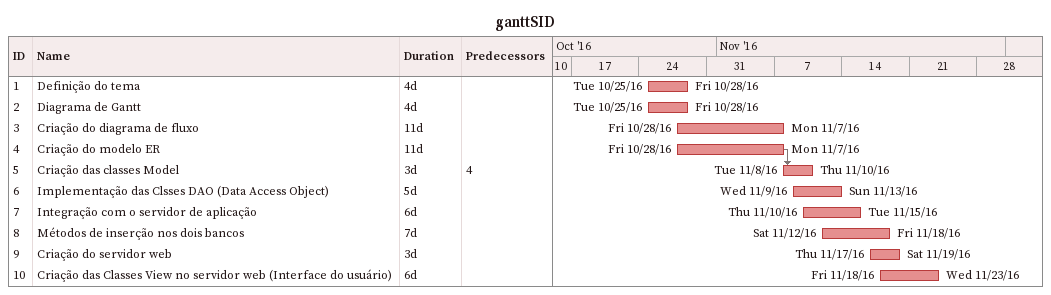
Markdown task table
ganttSID

| ID | Task | Duration | Start | Finish | Predecessors |
|---|---|---|---|---|---|
| 1 | Definição do tema | 4d | 2016-10-25 | 2016-10-28 |  |
| 2 | Diagrama de Gantt | 4d | 2016-10-25 | 2016-10-28 |  |
| 3 | Criação do diagrama de fluxo | 11d | 2016-10-28 | 2016-11-07 |  |
| 4 | Criação do modelo ER | 11d | 2016-10-28 | 2016-11-07 |  |
| 5 | Criação das classes Model | 3d | 2016-11-08 | 2016-11-10 | 4 |
| 6 | Implementação das Clsses DAO (Data Access Object) | 5d | 2016-11-09 | 2016-11-13 |  |
| 7 | Integração com o servidor de aplicação | 6d | 2016-11-10 | 2016-11-15 |  |
| 8 | Métodos de inserção nos dois bancos | 7d | 2016-11-12 | 2016-11-18 |  |
| 9 | Criação do servidor web | 3d | 2016-11-17 | 2016-11-19 |  |
| 10 | Criação das Classes View no servidor web (Interface do usuário) | 6d | 2016-11-18 | 2016-11-23 |  |
